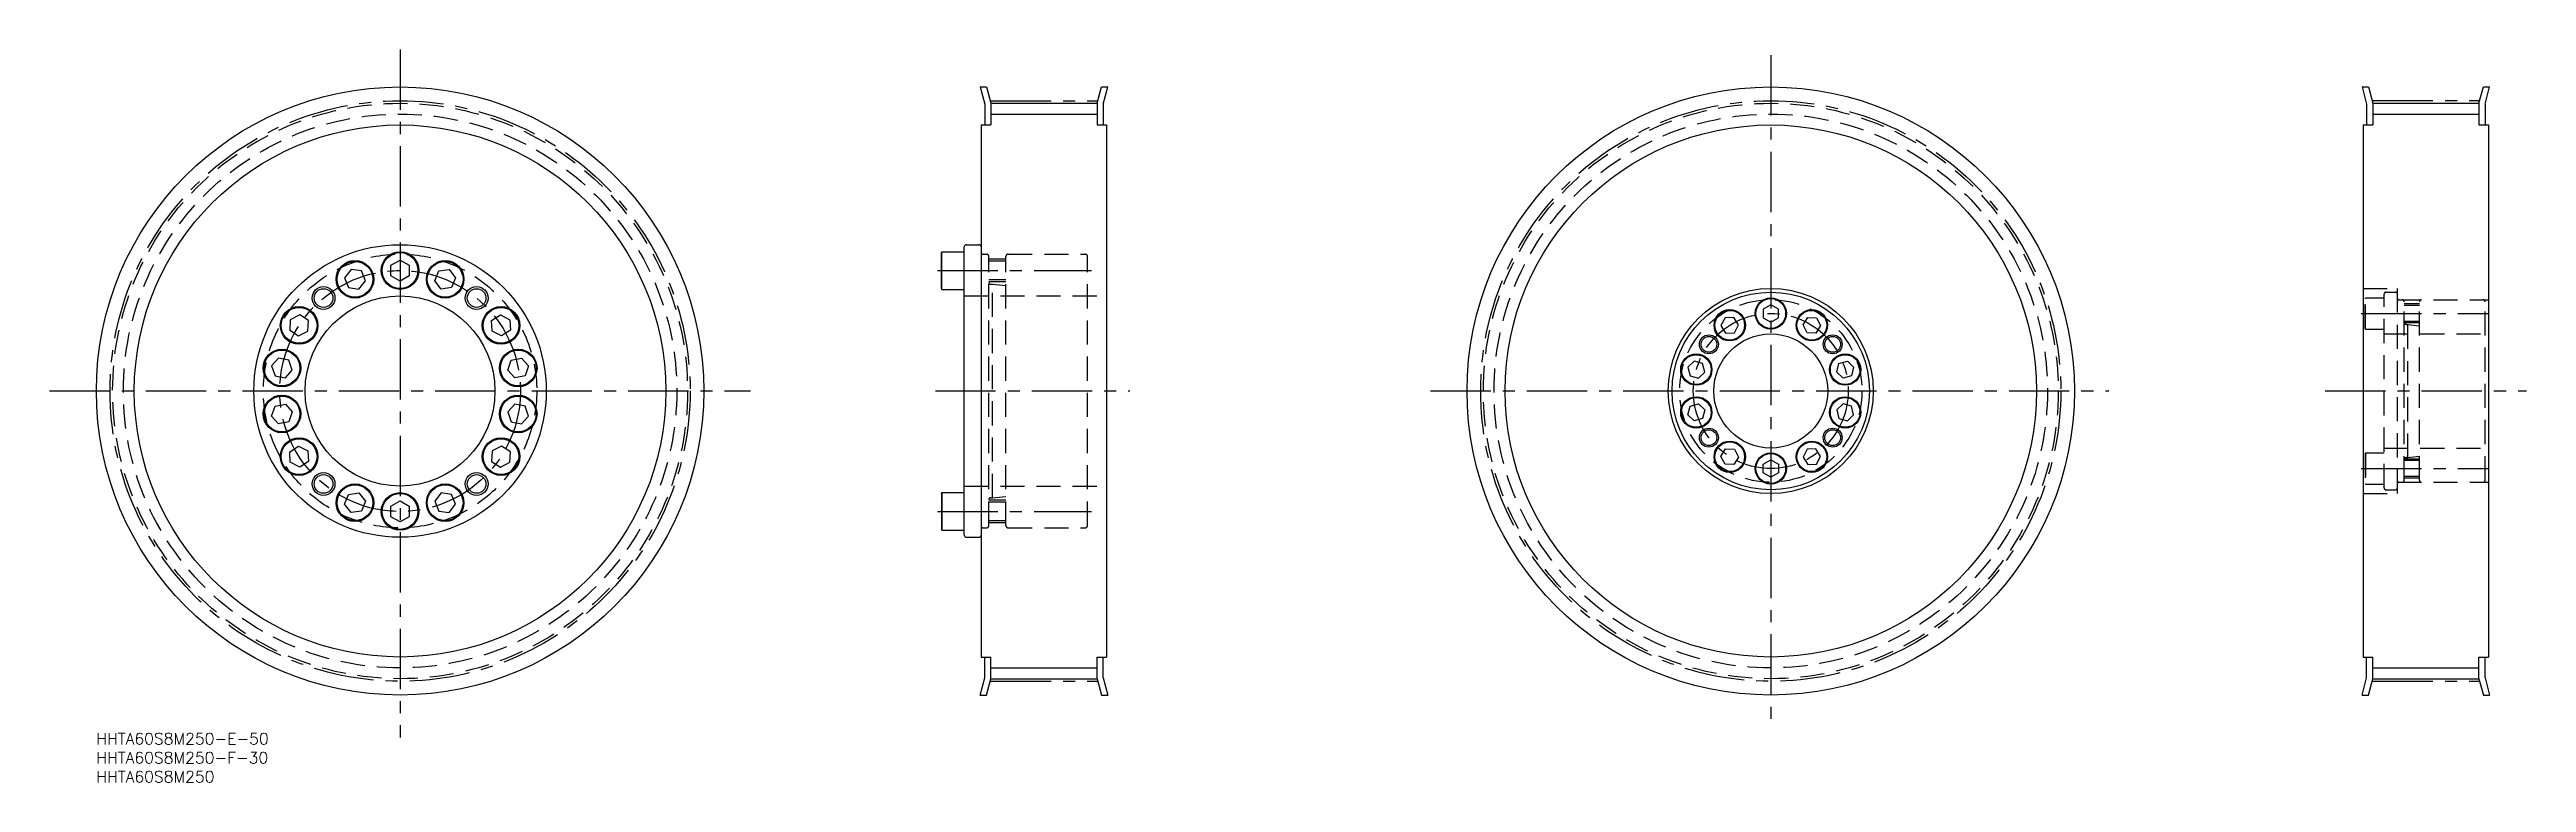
# Model space of a CAD drawing. Extents: x -12 to 640, y -13 to 180.
import ezdxf

# ---------------------------------------------------------------- set-up
doc = ezdxf.new("R2010")
doc.units = 0
doc.header["$LTSCALE"] = 0.5
doc.linetypes.add('CENTER', pattern=[50.8, 31.75, -6.35, 6.35, -6.35])
doc.linetypes.add('DASHED', pattern=[19.05, 12.7, -6.35])
for name, color, linetype in [('MSM_CENTER', 1, 'CENTER'), ('MSM_CONTINUOUS', 7, 'CONTINUOUS'), ('MSM_DASHED', 4, 'DASHED'), ('MSM_NARROW', 5, 'CONTINUOUS'), ('MSM_PART_NUMBER', 7, 'CONTINUOUS')]:
    doc.layers.add(name, color=color, linetype=linetype)
doc.styles.get("Standard").update_dxf_attribs({"font": 'txt.shx', "height": 3, "bigfont": 'bigfont.shx'})

# ---------------------------------------------------------------- blocks, each defined once
blk = doc.blocks.new('*U2')
at = {"layer": 'MSM_PART_NUMBER'}
blk.add_text('HHTA60S8M250-E-50', height=3, dxfattribs=at).set_placement((0, -3))
blk = doc.blocks.new('*U3')
at = {"layer": 'MSM_PART_NUMBER'}
blk.add_text('HHTA60S8M250-F-30', height=3, dxfattribs=at).set_placement((0, -8))
blk = doc.blocks.new('*U4')
at = {"layer": 'MSM_PART_NUMBER'}
blk.add_text('HHTA60S8M250', height=3, dxfattribs=at).set_placement((0, -13))

msp = doc.modelspace()

# ---------------------------------------------------------------- linework, layer by layer
at = {"layer": 'MSM_CENTER'}
for p, q in [((80, 179.84), (80, -1.15)), ((441.03, 178.37), (441.03, 2.1)), ((235.58, 166.39), (263.58, 166.39)), ((599.57, 166.4), (627.57, 166.4)), ((221.58, 121.7), (262.08, 121.7)), ((596.57, 110.4), (630.17, 110.4)), ((-12.33, 90), (172.29, 90)), ((220.99, 90), (272.24, 90)), ((351.38, 90), (530.05, 90)), ((587.07, 90), (640.07, 90)), ((596.57, 69.6), (630.17, 69.6)), ((221.58, 58.3), (262.08, 58.3)), ((235.58, 13.6), (263.58, 13.6)), ((599.57, 13.61), (627.57, 13.61))]:
    msp.add_line(p, q, dxfattribs=at)
for centre, radius in [((80, 90), 76.39), ((441.03, 90), 76.39), ((80, 90), 31.7), ((441.03, 90), 20.4)]:
    msp.add_circle(centre, radius, dxfattribs=at)
at = {"layer": 'MSM_CONTINUOUS'}
for p, q in [((232.78, 170), (233.98, 165.5)), ((232.78, 170), (234.43, 170)), ((234.43, 170), (235.58, 165.71)), ((263.58, 165.71), (264.73, 170)), ((264.73, 170), (266.39, 170)), ((265.18, 165.5), (266.39, 170)), ((596.77, 170), (597.97, 165.5)), ((596.77, 170), (598.43, 170)), ((598.43, 170), (599.57, 165.71)), ((627.57, 165.71), (628.72, 170)), ((628.72, 170), (630.38, 170)), ((629.17, 165.5), (630.38, 170)), ((233.98, 165.5), (233.98, 160)), ((235.58, 165.71), (263.58, 165.71)), ((235.58, 165.71), (235.58, 160)), ((263.58, 165.71), (263.58, 160)), ((265.18, 165.5), (265.18, 160)), ((597.97, 165.5), (597.97, 160)), ((599.57, 165.71), (627.57, 165.71)), ((599.57, 165.71), (599.57, 160)), ((627.57, 165.71), (627.57, 160)), ((629.17, 165.5), (629.17, 160)), ((233.08, 160), (233.08, 20)), ((233.08, 160), (235.58, 160)), ((263.58, 160), (266.08, 160)), ((266.08, 160), (266.08, 20)), ((597.07, 160), (597.07, 20)), ((597.07, 160), (599.57, 160)), ((627.57, 160), (630.07, 160)), ((630.07, 160), (630.07, 20)), ((77.6, 123.09), (80, 124.47)), ((80, 124.47), (82.4, 123.09)), ((222.58, 126.41), (222.72, 126.65)), ((222.58, 116.99), (222.58, 126.41)), ((222.72, 116.75), (222.72, 126.65)), ((222.72, 126.65), (228.58, 126.65)), ((228.58, 52.1), (228.58, 127.9)), ((229.18, 128.5), (232.48, 128.5)), ((67.09, 121.96), (65.38, 119.78)), ((65.38, 119.78), (66.42, 117.21)), ((69.83, 121.58), (67.09, 121.96)), ((68.46, 121.77), (68.46, 121.77)), ((69.15, 121.67), (69.15, 121.67)), ((69.16, 116.82), (70.87, 119.01)), ((70.87, 119.01), (69.83, 121.58)), ((77.6, 120.31), (77.6, 123.09)), ((80, 118.93), (77.6, 120.31)), ((82.4, 120.31), (80, 118.93)), ((82.4, 123.09), (82.4, 120.31)), ((89.13, 119.01), (90.17, 121.58)), ((90.84, 116.82), (89.13, 119.01)), ((90.17, 121.58), (92.91, 121.96)), ((92.91, 121.96), (94.62, 119.78)), ((94.62, 119.78), (93.58, 117.21)), ((66.42, 117.21), (69.16, 116.82)), ((93.58, 117.21), (90.84, 116.82)), ((222.58, 116.99), (222.72, 116.75)), ((222.72, 116.75), (228.58, 116.75)), ((441.03, 112.71), (439.03, 111.55)), ((439.03, 111.55), (439.03, 109.25)), ((443.03, 111.55), (441.03, 112.71)), ((443.03, 109.25), (443.03, 111.55)), ((51.09, 108.77), (50.94, 106.01)), ((50.94, 106.01), (53.27, 104.5)), ((53.56, 110.03), (51.09, 108.77)), ((53.27, 104.5), (55.74, 105.76)), ((55.88, 108.52), (53.56, 110.03)), ((55.74, 105.76), (55.88, 108.52)), ((104.12, 108.52), (106.44, 110.03)), ((104.26, 105.76), (104.12, 108.52)), ((106.73, 104.5), (104.26, 105.76)), ((106.44, 110.03), (108.91, 108.77)), ((109.06, 106.01), (106.73, 104.5)), ((108.91, 108.77), (109.06, 106.01)), ((429, 109.26), (427.92, 107.22)), ((427.92, 107.22), (429.14, 105.26)), ((431.31, 109.34), (429, 109.26)), ((429.14, 105.26), (431.45, 105.34)), ((432.53, 107.38), (431.31, 109.34)), ((431.45, 105.34), (432.53, 107.38)), ((439.03, 109.25), (441.03, 108.09)), ((441.03, 108.09), (443.03, 109.25)), ((449.54, 107.38), (450.76, 109.34)), ((450.62, 105.34), (449.54, 107.38)), ((452.93, 105.26), (450.62, 105.34)), ((450.76, 109.34), (453.07, 109.26)), ((454.15, 107.22), (452.93, 105.26)), ((453.07, 109.26), (454.15, 107.22)), ((47.98, 98.67), (46.16, 96.58)), ((50.7, 98.14), (47.98, 98.67)), ((51.6, 95.52), (50.7, 98.14)), ((108.4, 95.52), (109.3, 98.14)), ((109.3, 98.14), (112.02, 98.67)), ((112.02, 98.67), (113.84, 96.58)), ((420.87, 97.86), (419.2, 96.26)), ((423.09, 97.23), (420.87, 97.86)), ((458.98, 97.23), (461.2, 97.86)), ((461.2, 97.86), (462.86, 96.26)), ((46.16, 96.58), (47.06, 93.96)), ((47.06, 93.96), (49.78, 93.43)), ((49.78, 93.43), (51.6, 95.52)), ((110.22, 93.43), (108.4, 95.52)), ((112.94, 93.96), (110.22, 93.43)), ((113.84, 96.58), (112.94, 93.96)), ((419.2, 96.26), (419.76, 94.02)), ((419.76, 94.02), (421.98, 93.38)), ((421.98, 93.38), (423.64, 94.99)), ((423.64, 94.99), (423.09, 97.23)), ((458.42, 94.99), (458.98, 97.23)), ((460.09, 93.38), (458.42, 94.99)), ((462.31, 94.02), (460.09, 93.38)), ((462.86, 96.26), (462.31, 94.02)), ((46.16, 83.42), (47.06, 86.04)), ((47.06, 86.04), (49.78, 86.57)), ((49.78, 86.57), (51.6, 84.48)), ((110.22, 86.57), (108.4, 84.48)), ((112.94, 86.04), (110.22, 86.57)), ((113.84, 83.42), (112.94, 86.04)), ((419.2, 83.74), (419.76, 85.98)), ((419.76, 85.98), (421.98, 86.62)), ((421.98, 86.62), (423.64, 85.01)), ((423.64, 85.01), (423.09, 82.77)), ((460.09, 86.62), (458.42, 85.01)), ((458.42, 85.01), (458.98, 82.77)), ((462.31, 85.98), (460.09, 86.62)), ((462.86, 83.74), (462.31, 85.98)), ((47.98, 81.33), (46.16, 83.42)), ((50.7, 81.86), (47.98, 81.33)), ((51.6, 84.48), (50.7, 81.86)), ((108.4, 84.48), (109.3, 81.86)), ((109.3, 81.86), (112.02, 81.33)), ((112.02, 81.33), (113.84, 83.42)), ((420.87, 82.14), (419.2, 83.74)), ((423.09, 82.77), (420.87, 82.14)), ((458.98, 82.77), (461.2, 82.14)), ((461.2, 82.14), (462.86, 83.74)), ((50.94, 73.99), (53.27, 75.5)), ((51.09, 71.23), (50.94, 73.99)), ((53.27, 75.5), (55.74, 74.24)), ((55.74, 74.24), (55.88, 71.48)), ((104.26, 74.24), (104.12, 71.48)), ((106.73, 75.5), (104.26, 74.24)), ((109.06, 73.99), (106.73, 75.5)), ((108.91, 71.23), (109.06, 73.99)), ((427.92, 72.78), (429.14, 74.74)), ((429, 70.74), (427.92, 72.78)), ((429.14, 74.74), (431.45, 74.66)), ((432.53, 72.62), (431.31, 70.66)), ((431.45, 74.66), (432.53, 72.62)), ((439.03, 70.75), (441.03, 71.91)), ((441.03, 71.91), (443.03, 70.75)), ((450.62, 74.66), (449.54, 72.62)), ((449.54, 72.62), (450.76, 70.66)), ((452.93, 74.74), (450.62, 74.66)), ((454.15, 72.78), (452.93, 74.74)), ((453.07, 70.74), (454.15, 72.78)), ((53.56, 69.97), (51.09, 71.23)), ((55.88, 71.48), (53.56, 69.97)), ((104.12, 71.48), (106.44, 69.97)), ((106.44, 69.97), (108.91, 71.23)), ((431.31, 70.66), (429, 70.74)), ((439.03, 68.45), (439.03, 70.75)), ((441.03, 67.29), (439.03, 68.45)), ((443.03, 68.45), (441.03, 67.29)), ((443.03, 70.75), (443.03, 68.45)), ((450.76, 70.66), (453.07, 70.74)), ((65.38, 60.22), (66.42, 62.79)), ((67.09, 58.04), (65.38, 60.22)), ((66.42, 62.79), (69.16, 63.18)), ((69.16, 63.18), (70.87, 60.99)), ((70.87, 60.99), (69.83, 58.42)), ((77.6, 59.69), (80, 61.07)), ((77.6, 56.91), (77.6, 59.69)), ((80, 61.07), (82.4, 59.69)), ((82.4, 59.69), (82.4, 56.91)), ((90.84, 63.18), (89.13, 60.99)), ((89.13, 60.99), (90.17, 58.42)), ((93.58, 62.79), (90.84, 63.18)), ((92.91, 58.04), (94.62, 60.22)), ((94.62, 60.22), (93.58, 62.79)), ((222.58, 63.01), (222.72, 63.25)), ((222.58, 63.01), (222.58, 53.59)), ((222.72, 63.25), (222.72, 53.35)), ((222.72, 63.25), (228.58, 63.25)), ((69.83, 58.42), (67.09, 58.04)), ((80, 55.53), (77.6, 56.91)), ((82.4, 56.91), (80, 55.53)), ((90.17, 58.42), (92.91, 58.04)), ((222.58, 53.59), (222.72, 53.35)), ((222.72, 53.35), (228.58, 53.35)), ((229.18, 51.5), (232.48, 51.5)), ((233.08, 20), (235.58, 20)), ((233.98, 14.5), (233.98, 20)), ((235.58, 14.29), (235.58, 20)), ((263.58, 20), (266.08, 20)), ((263.58, 14.29), (263.58, 20)), ((265.18, 14.5), (265.18, 20)), ((597.07, 20), (599.57, 20)), ((597.97, 14.5), (597.97, 20)), ((599.57, 14.29), (599.57, 20)), ((627.57, 20), (630.07, 20)), ((627.57, 14.29), (627.57, 20)), ((629.17, 14.5), (629.17, 20)), ((232.78, 10), (233.98, 14.5)), ((234.43, 10), (235.58, 14.29)), ((235.58, 14.29), (263.58, 14.29)), ((263.58, 14.29), (264.73, 10)), ((265.18, 14.5), (266.39, 10)), ((596.77, 10), (597.97, 14.5)), ((598.43, 10), (599.57, 14.29)), ((599.57, 14.29), (627.57, 14.29)), ((627.57, 14.29), (628.72, 10)), ((629.17, 14.5), (630.38, 10)), ((232.78, 10), (234.43, 10)), ((264.73, 10), (266.39, 10)), ((596.77, 10), (598.43, 10)), ((628.72, 10), (630.38, 10))]:
    msp.add_line(p, q, dxfattribs=at)
for centre, radius in [((80, 90), 80), ((441.03, 90), 80), ((80, 90), 70), ((441.03, 90), 70), ((80, 90), 38.5), ((68.12, 119.39), 4.95), ((68.12, 119.39), 4.71), ((80, 121.7), 4.95), ((80, 121.7), 4.71), ((91.88, 119.39), 4.95), ((91.88, 119.39), 4.71), ((53.41, 107.26), 4.95), ((53.41, 107.26), 4.71), ((80, 90), 25), ((59.84, 114.46), 2.46), ((100.16, 114.46), 2.46), ((106.59, 107.26), 4.95), ((106.59, 107.26), 4.71), ((441.03, 90), 27), ((441.03, 90), 26), ((430.22, 107.3), 4.12), ((430.22, 107.3), 3.92), ((441.03, 110.4), 4.12), ((441.03, 110.4), 3.92), ((451.84, 107.3), 4.12), ((451.84, 107.3), 3.92), ((441.03, 90), 15), ((48.88, 96.05), 4.95), ((48.88, 96.05), 4.71), ((111.12, 96.05), 4.95), ((111.12, 96.05), 4.71), ((421.42, 95.62), 4.12), ((421.42, 95.62), 3.92), ((424.74, 102.28), 2.07), ((457.33, 102.28), 2.07), ((460.64, 95.62), 4.12), ((460.64, 95.62), 3.92), ((48.88, 83.95), 4.95), ((48.88, 83.95), 4.71), ((111.12, 83.95), 4.95), ((111.12, 83.95), 4.71), ((421.42, 84.38), 4.12), ((421.42, 84.38), 3.92), ((460.64, 84.38), 4.12), ((460.64, 84.38), 3.92), ((424.74, 77.72), 2.07), ((457.33, 77.72), 2.07), ((53.41, 72.73), 4.95), ((53.41, 72.73), 4.71), ((106.59, 72.73), 4.95), ((106.59, 72.73), 4.71), ((430.22, 72.7), 4.12), ((430.22, 72.7), 3.92), ((441.03, 69.6), 4.12), ((441.03, 69.6), 3.92), ((451.84, 72.7), 4.12), ((451.84, 72.7), 3.92), ((59.84, 65.54), 2.46), ((68.12, 60.61), 4.95), ((68.12, 60.61), 4.71), ((91.87, 60.61), 4.95), ((91.87, 60.61), 4.71), ((100.16, 65.54), 2.46), ((80, 58.3), 4.95), ((80, 58.3), 4.71)]:
    msp.add_circle(centre, radius, dxfattribs=at)
for centre, start, end in [((229.18, 127.9), 90, 180), ((232.48, 127.9), 0, 90), ((229.18, 52.1), 179.99855, 269.99854), ((232.48, 52.1), 270, 0)]:
    msp.add_arc(centre, 0.6, start, end, dxfattribs=at)
at = {"layer": 'MSM_DASHED'}
for p, q in [((233.49, 126), (234.48, 126)), ((235.08, 54.6), (235.08, 125.4)), ((239.58, 124.7), (235.08, 124.7)), ((239.58, 124.16), (235.08, 124.16)), ((239.58, 54.6), (239.58, 125.4)), ((240.18, 126), (260.48, 126)), ((261.08, 54.6), (261.08, 125.4)), ((239.58, 119.24), (235.08, 119.24)), ((239.58, 118.7), (235.08, 118.7)), ((235.49, 118.11), (236.08, 118.11)), ((236.08, 61.89), (236.08, 118.11)), ((236.08, 118.11), (239.58, 117.72)), ((228.58, 115), (266.08, 115)), ((597.07, 117), (606.07, 117)), ((597.57, 114.32), (597.69, 114.52)), ((597.57, 106.48), (597.57, 114.32)), ((597.69, 106.27), (597.69, 114.52)), ((597.69, 114.52), (602.57, 114.52)), ((602.57, 64.5), (602.57, 115.5)), ((603.07, 116), (605.57, 116)), ((606.07, 63), (606.07, 117)), ((606.07, 114), (630.07, 114)), ((607.87, 66.5), (607.87, 113.5)), ((611.87, 112.9), (607.87, 112.9)), ((611.87, 112.47), (607.87, 112.47)), ((611.87, 66.5), (611.87, 113.5)), ((629.17, 66.5), (629.17, 113.5)), ((597.57, 106.48), (597.69, 106.27)), ((597.69, 106.27), (602.57, 106.27)), ((602.57, 105), (629.17, 105)), ((611.87, 108.33), (607.87, 108.33)), ((611.87, 107.9), (607.87, 107.9)), ((608.47, 107.52), (608.87, 107.52)), ((608.87, 72.48), (608.87, 107.52)), ((608.87, 107.52), (611.87, 107.19)), ((602.57, 102.75), (602.57, 102.75)), ((597.57, 73.52), (597.69, 73.72)), ((597.57, 73.52), (597.57, 65.68)), ((597.69, 73.72), (597.69, 65.47)), ((597.69, 73.72), (602.57, 73.72)), ((602.57, 75), (629.17, 75)), ((611.87, 72.1), (607.87, 72.1)), ((608.47, 72.48), (608.87, 72.48)), ((608.87, 72.48), (611.87, 72.81)), ((597.57, 65.68), (597.69, 65.47)), ((597.69, 65.47), (602.57, 65.47)), ((606.07, 66), (630.07, 66)), ((611.87, 71.67), (607.87, 71.67)), ((611.87, 67.53), (607.87, 67.53)), ((611.87, 67.1), (607.87, 67.1)), ((228.58, 65), (266.08, 65)), ((239.58, 61.3), (235.08, 61.3)), ((239.58, 60.76), (235.08, 60.76)), ((235.49, 61.89), (236.08, 61.89)), ((236.08, 61.89), (239.58, 62.28)), ((597.07, 63), (606.07, 63)), ((603.07, 64), (605.57, 64)), ((233.49, 54), (234.48, 54)), ((239.58, 55.84), (235.08, 55.84)), ((239.58, 55.3), (235.08, 55.3)), ((240.18, 54), (260.48, 54))]:
    msp.add_line(p, q, dxfattribs=at)
for centre, radius in [((80, 90), 75.71), ((441.03, 90), 75.71), ((80, 90), 72.88), ((441.03, 90), 72.88), ((80, 90), 36), ((441.03, 90), 24)]:
    msp.add_circle(centre, radius, dxfattribs=at)
for centre, radius, start, end in [((233.49, 126.41), 0.41, 180, 270), ((234.48, 125.4), 0.6, 0, 90), ((240.18, 125.4), 0.6, 90, 180), ((260.48, 125.4), 0.6, 0, 90), ((235.49, 118.52), 0.41, 180, 270), ((603.07, 115.5), 0.5, 90, 180.00087), ((605.57, 115.5), 0.5, 0, 90), ((606.48, 114.41), 0.41, 180, 270), ((607.37, 113.5), 0.5, 0, 90), ((612.37, 113.5), 0.5, 90, 180), ((628.67, 113.5), 0.5, 0, 90), ((608.47, 108.12), 0.6, 180, 270), ((608.47, 71.88), 0.6, 90, 180), ((606.48, 65.59), 0.41, 90, 180), ((607.37, 66.5), 0.5, 270, 0), ((612.37, 66.5), 0.5, 180, 270), ((628.67, 66.5), 0.5, 270, 0), ((235.49, 61.48), 0.41, 90, 180), ((603.07, 64.5), 0.5, 179.99913, 270), ((605.57, 64.5), 0.5, 270, 0), ((233.49, 53.59), 0.41, 90, 180), ((234.48, 54.6), 0.6, 270, 0), ((240.18, 54.6), 0.6, 180, 270), ((260.48, 54.6), 0.6, 270, 0)]:
    msp.add_arc(centre, radius, start, end, dxfattribs=at)
at = {"layer": 'MSM_NARROW'}
for p, q in [((235.58, 162.88), (263.58, 162.88)), ((599.57, 162.88), (627.57, 162.88)), ((235.58, 17.12), (263.58, 17.12)), ((599.57, 17.12), (627.57, 17.12))]:
    msp.add_line(p, q, dxfattribs=at)
for centre, radius in [((59.84, 114.46), 3), ((100.16, 114.46), 3), ((424.74, 102.28), 2.5), ((457.33, 102.28), 2.5), ((424.74, 77.72), 2.5), ((457.33, 77.72), 2.5), ((59.84, 65.54), 3), ((100.16, 65.54), 3)]:
    msp.add_circle(centre, radius, dxfattribs=at)

# ---------------------------------------------------------------- block references
at = {"layer": 'MSM_CONTINUOUS'}
for name in ['*U2', '*U3', '*U4']:
    msp.add_blockref(name, (0, 0), dxfattribs=at)

doc.saveas('drawing.dxf')
